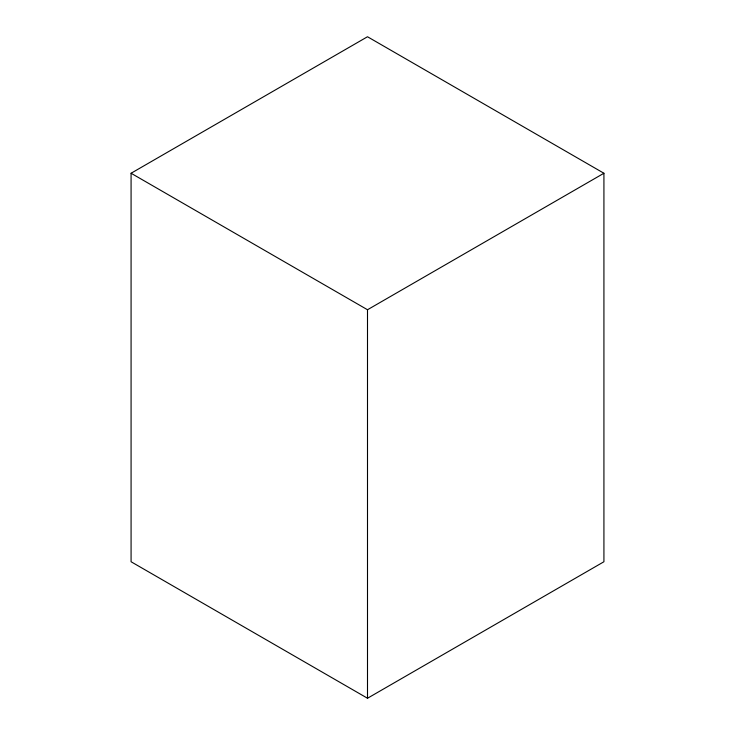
<?xml version="1.0" encoding="UTF-8"?>
<svg xmlns="http://www.w3.org/2000/svg" width="735" height="735" viewBox="0 0 735 735"><rect width="100%" height="100%" fill="white"/><g stroke="black" fill="none" stroke-linecap="round" stroke-linejoin="round"><path stroke-width="1.1" d="M131.078 173.249L367.5 36.75L603.922 173.249L603.922 561.751L367.5 698.25L131.078 561.751L131.078 173.249L367.5 309.747L603.922 173.249M367.5 309.747L367.5 698.25"/></g></svg>
